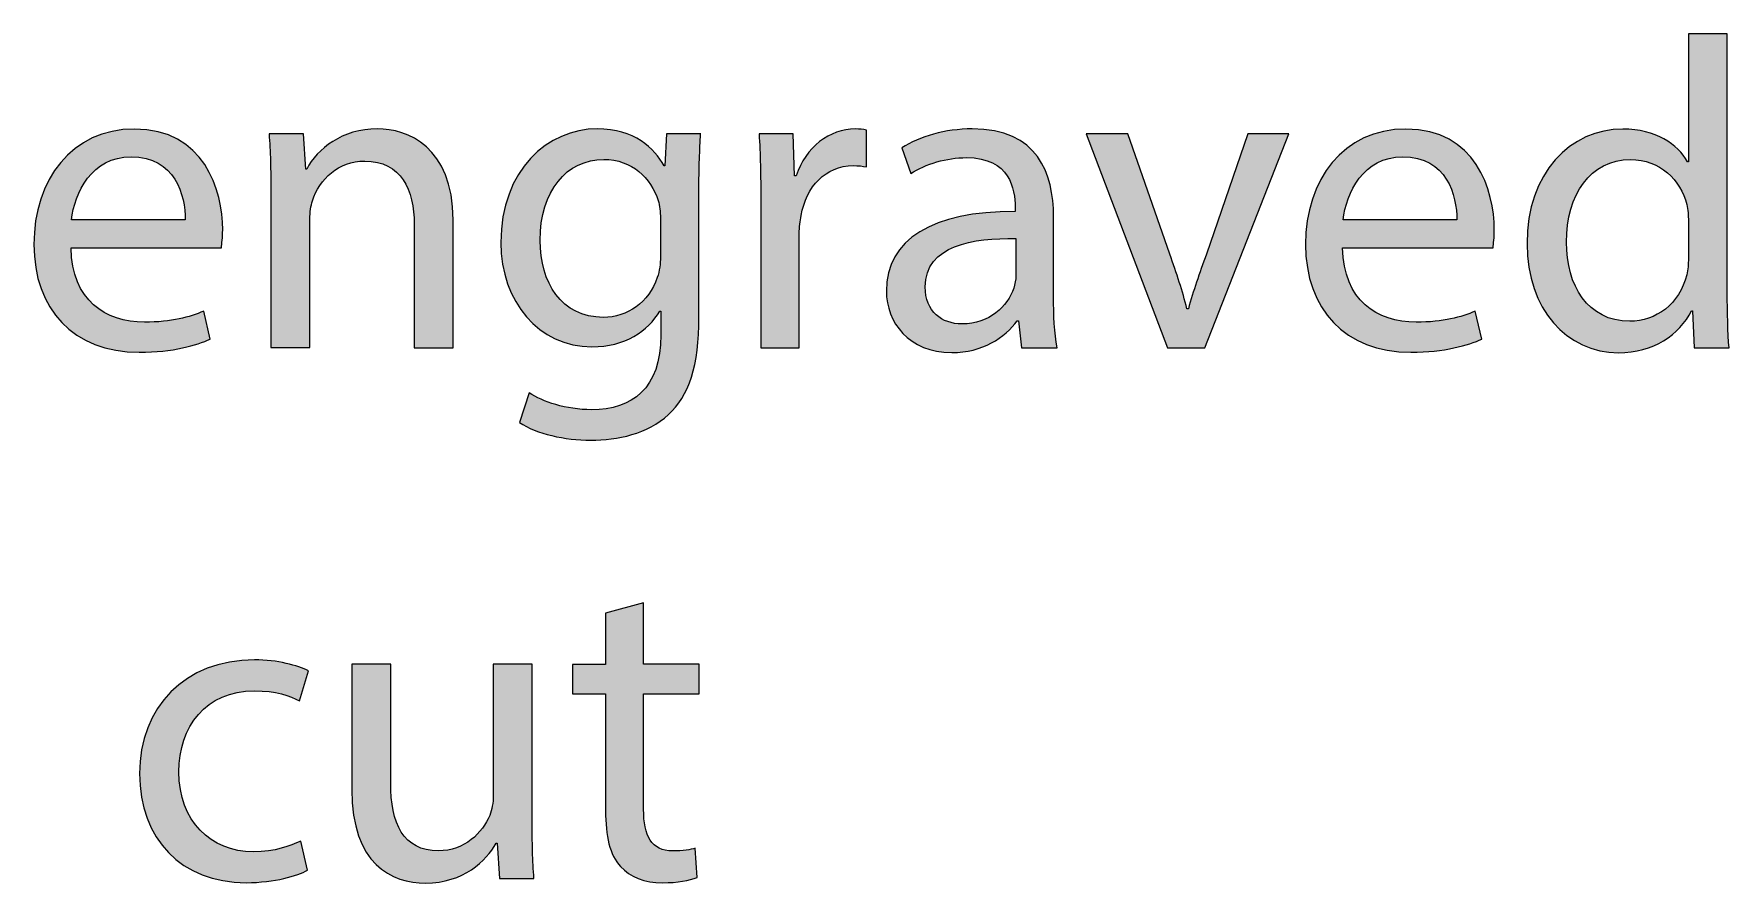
# Model space of a CAD drawing. Header units: inches. Extents: x 589 to 2016, y -1839 to -951.
# Drawn here: x 1248.65 to 1286.65, y -1133.28 to -1114.24 of the extents above; entities that cross this region are included whole.
import ezdxf

# ---------------------------------------------------------------- set-up
doc = ezdxf.new("R2010")
doc.units = ezdxf.units.IN
doc.header["$MEASUREMENT"] = 0
doc.layers.add('Layer 1', color=7, linetype='Continuous')

# ---------------------------------------------------------------- blocks, each defined once
blk = doc.blocks.new('block 314')
at = {"layer": 'Layer 1', "true_color": 0x010101}
h = blk.add_hatch(color=18, dxfattribs=at)
h.dxf.hatch_style = 2
edge = h.paths.add_edge_path()
edge.add_spline(control_points=[(1286.61, -1114.241), (1286.61, -1114.241), (1286.61, -1120.04), (1286.61, -1120.04), (1286.61, -1120.466), (1286.619, -1120.952), (1286.65, -1121.279), (1286.65, -1121.279), (1285.866, -1121.279), (1285.866, -1121.279), (1285.866, -1121.279), (1285.827, -1120.448), (1285.827, -1120.448), (1285.827, -1120.448), (1285.807, -1120.448), (1285.807, -1120.448), (1285.539, -1120.983), (1284.953, -1121.39), (1284.171, -1121.39), (1283.012, -1121.39), (1282.12, -1120.409), (1282.12, -1118.951), (1282.11, -1117.356), (1283.1, -1116.374), (1284.271, -1116.374), (1285.005, -1116.374), (1285.499, -1116.719), (1285.719, -1117.106), (1285.719, -1117.106), (1285.738, -1117.106), (1285.738, -1117.106), (1285.738, -1117.106), (1285.738, -1114.242), (1285.738, -1114.242), (1285.738, -1114.242), (1286.61, -1114.241), (1286.61, -1114.241), (1286.61, -1114.241), (1286.61, -1114.241), (1286.61, -1114.241)], knot_values=[0, 0, 0, 0, 1, 1, 1, 2, 2, 2, 3, 3, 3, 4, 4, 4, 5, 5, 5, 6, 6, 6, 7, 7, 7, 8, 8, 8, 9, 9, 9, 10, 10, 10, 11, 11, 11, 12, 12, 12, 13, 13, 13, 13], degree=3, periodic=1)
edge = h.paths.add_edge_path()
edge.add_spline(control_points=[(1285.737, -1118.434), (1285.737, -1118.324), (1285.728, -1118.177), (1285.699, -1118.067), (1285.57, -1117.512), (1285.094, -1117.056), (1284.441, -1117.056), (1283.538, -1117.056), (1283.004, -1117.849), (1283.004, -1118.91), (1283.004, -1119.881), (1283.48, -1120.684), (1284.422, -1120.684), (1285.006, -1120.684), (1285.542, -1120.298), (1285.7, -1119.643), (1285.729, -1119.524), (1285.738, -1119.405), (1285.738, -1119.268), (1285.738, -1119.268), (1285.737, -1118.434), (1285.737, -1118.434), (1285.737, -1118.434), (1285.737, -1118.434), (1285.737, -1118.434)], knot_values=[0, 0, 0, 0, 1, 1, 1, 2, 2, 2, 3, 3, 3, 4, 4, 4, 5, 5, 5, 6, 6, 6, 7, 7, 7, 8, 8, 8, 8], degree=3, periodic=1)
h = blk.add_hatch(color=18, dxfattribs=at)
h.dxf.hatch_style = 2
edge = h.paths.add_edge_path()
edge.add_spline(control_points=[(1249.48, -1119.039), (1249.501, -1120.218), (1250.252, -1120.704), (1251.124, -1120.704), (1251.749, -1120.704), (1252.127, -1120.595), (1252.455, -1120.457), (1252.455, -1120.457), (1252.603, -1121.082), (1252.603, -1121.082), (1252.296, -1121.22), (1251.771, -1121.379), (1251.007, -1121.379), (1249.531, -1121.379), (1248.648, -1120.408), (1248.648, -1118.961), (1248.648, -1117.513), (1249.5, -1116.374), (1250.898, -1116.374), (1252.464, -1116.374), (1252.88, -1117.75), (1252.88, -1118.633), (1252.88, -1118.811), (1252.86, -1118.949), (1252.851, -1119.039), (1252.851, -1119.039), (1249.48, -1119.039), (1249.48, -1119.039), (1249.48, -1119.039), (1249.48, -1119.039), (1249.48, -1119.039)], knot_values=[0, 0, 0, 0, 1, 1, 1, 2, 2, 2, 3, 3, 3, 4, 4, 4, 5, 5, 5, 6, 6, 6, 7, 7, 7, 8, 8, 8, 9, 9, 9, 10, 10, 10, 10], degree=3, periodic=1)
edge = h.paths.add_edge_path()
edge.add_spline(control_points=[(1252.037, -1118.413), (1252.047, -1117.859), (1251.81, -1116.995), (1250.827, -1116.995), (1249.945, -1116.995), (1249.558, -1117.807), (1249.489, -1118.413), (1249.489, -1118.413), (1252.037, -1118.413), (1252.037, -1118.413)], knot_values=[0, 0, 0, 0, 1, 1, 1, 2, 2, 2, 3, 3, 3, 3], degree=3, periodic=1)
h = blk.add_hatch(color=18, dxfattribs=at)
h.dxf.hatch_style = 2
edge = h.paths.add_edge_path()
edge.add_spline(control_points=[(1253.96, -1117.779), (1253.96, -1117.285), (1253.95, -1116.876), (1253.92, -1116.481), (1253.92, -1116.481), (1254.693, -1116.481), (1254.693, -1116.481), (1254.693, -1116.481), (1254.742, -1117.273), (1254.742, -1117.273), (1254.742, -1117.273), (1254.763, -1117.273), (1254.763, -1117.273), (1255.001, -1116.817), (1255.556, -1116.37), (1256.349, -1116.37), (1257.014, -1116.37), (1258.045, -1116.767), (1258.045, -1118.412), (1258.045, -1118.412), (1258.045, -1121.276), (1258.045, -1121.276), (1258.045, -1121.276), (1257.173, -1121.276), (1257.173, -1121.276), (1257.173, -1121.276), (1257.173, -1118.511), (1257.173, -1118.511), (1257.173, -1117.738), (1256.886, -1117.093), (1256.063, -1117.093), (1255.487, -1117.093), (1255.041, -1117.497), (1254.894, -1117.983), (1254.855, -1118.094), (1254.834, -1118.241), (1254.834, -1118.39), (1254.834, -1118.39), (1254.834, -1121.274), (1254.834, -1121.274), (1254.834, -1121.274), (1253.961, -1121.274), (1253.961, -1121.274), (1253.961, -1121.274), (1253.96, -1117.779), (1253.96, -1117.779), (1253.96, -1117.779), (1253.96, -1117.779), (1253.96, -1117.779)], knot_values=[0, 0, 0, 0, 1, 1, 1, 2, 2, 2, 3, 3, 3, 4, 4, 4, 5, 5, 5, 6, 6, 6, 7, 7, 7, 8, 8, 8, 9, 9, 9, 10, 10, 10, 11, 11, 11, 12, 12, 12, 13, 13, 13, 14, 14, 14, 15, 15, 15, 16, 16, 16, 16], degree=3, periodic=1)
h = blk.add_hatch(color=18, dxfattribs=at)
h.dxf.hatch_style = 2
edge = h.paths.add_edge_path()
edge.add_spline(control_points=[(1263.595, -1116.482), (1263.573, -1116.828), (1263.556, -1117.215), (1263.556, -1117.799), (1263.556, -1117.799), (1263.556, -1120.584), (1263.556, -1120.584), (1263.556, -1121.685), (1263.336, -1122.359), (1262.871, -1122.776), (1262.406, -1123.211), (1261.732, -1123.35), (1261.128, -1123.35), (1260.552, -1123.35), (1259.919, -1123.211), (1259.533, -1122.954), (1259.533, -1122.954), (1259.75, -1122.29), (1259.75, -1122.29), (1260.067, -1122.489), (1260.564, -1122.667), (1261.157, -1122.667), (1262.049, -1122.667), (1262.704, -1122.201), (1262.704, -1120.991), (1262.704, -1120.991), (1262.704, -1120.454), (1262.704, -1120.454), (1262.704, -1120.454), (1262.683, -1120.454), (1262.683, -1120.454), (1262.415, -1120.902), (1261.901, -1121.257), (1261.157, -1121.257), (1259.969, -1121.257), (1259.116, -1120.247), (1259.116, -1118.918), (1259.116, -1117.292), (1260.177, -1116.369), (1261.276, -1116.369), (1262.108, -1116.369), (1262.563, -1116.805), (1262.774, -1117.201), (1262.774, -1117.201), (1262.793, -1117.201), (1262.793, -1117.201), (1262.793, -1117.201), (1262.833, -1116.478), (1262.833, -1116.478), (1262.833, -1116.478), (1263.596, -1116.478), (1263.596, -1116.478), (1263.596, -1116.478), (1263.595, -1116.482), (1263.595, -1116.482), (1263.595, -1116.482), (1263.595, -1116.482), (1263.595, -1116.482)], knot_values=[0, 0, 0, 0, 1, 1, 1, 2, 2, 2, 3, 3, 3, 4, 4, 4, 5, 5, 5, 6, 6, 6, 7, 7, 7, 8, 8, 8, 9, 9, 9, 10, 10, 10, 11, 11, 11, 12, 12, 12, 13, 13, 13, 14, 14, 14, 15, 15, 15, 16, 16, 16, 17, 17, 17, 18, 18, 18, 19, 19, 19, 19], degree=3, periodic=1)
edge = h.paths.add_edge_path()
edge.add_spline(control_points=[(1262.692, -1118.374), (1262.692, -1118.226), (1262.683, -1118.097), (1262.642, -1117.978), (1262.483, -1117.471), (1262.058, -1117.056), (1261.423, -1117.056), (1260.59, -1117.056), (1259.996, -1117.76), (1259.996, -1118.87), (1259.996, -1119.814), (1260.472, -1120.597), (1261.413, -1120.597), (1261.95, -1120.597), (1262.435, -1120.26), (1262.623, -1119.704), (1262.674, -1119.556), (1262.692, -1119.388), (1262.692, -1119.239), (1262.692, -1119.239), (1262.692, -1118.374), (1262.692, -1118.374), (1262.692, -1118.374), (1262.692, -1118.374), (1262.692, -1118.374)], knot_values=[0, 0, 0, 0, 1, 1, 1, 2, 2, 2, 3, 3, 3, 4, 4, 4, 5, 5, 5, 6, 6, 6, 7, 7, 7, 8, 8, 8, 8], degree=3, periodic=1)
h = blk.add_hatch(color=18, dxfattribs=at)
h.dxf.hatch_style = 2
edge = h.paths.add_edge_path()
edge.add_spline(control_points=[(1264.943, -1117.978), (1264.943, -1117.412), (1264.934, -1116.927), (1264.904, -1116.482), (1264.904, -1116.482), (1265.667, -1116.482), (1265.667, -1116.482), (1265.667, -1116.482), (1265.696, -1117.423), (1265.696, -1117.423), (1265.696, -1117.423), (1265.735, -1117.423), (1265.735, -1117.423), (1265.953, -1116.779), (1266.479, -1116.372), (1267.064, -1116.372), (1267.163, -1116.372), (1267.233, -1116.381), (1267.312, -1116.401), (1267.312, -1116.401), (1267.312, -1117.225), (1267.312, -1117.225), (1267.223, -1117.204), (1267.134, -1117.195), (1267.014, -1117.195), (1266.399, -1117.195), (1265.964, -1117.66), (1265.846, -1118.316), (1265.825, -1118.435), (1265.806, -1118.573), (1265.806, -1118.721), (1265.806, -1118.721), (1265.806, -1121.278), (1265.806, -1121.278), (1265.806, -1121.278), (1264.945, -1121.278), (1264.945, -1121.278), (1264.945, -1121.278), (1264.945, -1117.978), (1264.945, -1117.978), (1264.945, -1117.978), (1264.943, -1117.978), (1264.943, -1117.978), (1264.943, -1117.978), (1264.943, -1117.978), (1264.943, -1117.978)], knot_values=[0, 0, 0, 0, 1, 1, 1, 2, 2, 2, 3, 3, 3, 4, 4, 4, 5, 5, 5, 6, 6, 6, 7, 7, 7, 8, 8, 8, 9, 9, 9, 10, 10, 10, 11, 11, 11, 12, 12, 12, 13, 13, 13, 14, 14, 14, 15, 15, 15, 15], degree=3, periodic=1)
h = blk.add_hatch(color=18, dxfattribs=at)
h.dxf.hatch_style = 2
edge = h.paths.add_edge_path()
edge.add_spline(control_points=[(1270.79, -1121.277), (1270.79, -1121.277), (1270.721, -1120.673), (1270.721, -1120.673), (1270.721, -1120.673), (1270.692, -1120.673), (1270.692, -1120.673), (1270.424, -1121.049), (1269.908, -1121.387), (1269.226, -1121.387), (1268.255, -1121.387), (1267.758, -1120.702), (1267.758, -1120.009), (1267.758, -1118.849), (1268.789, -1118.215), (1270.644, -1118.223), (1270.644, -1118.223), (1270.644, -1118.125), (1270.644, -1118.125), (1270.644, -1117.729), (1270.534, -1117.015), (1269.553, -1117.015), (1269.106, -1117.015), (1268.641, -1117.155), (1268.303, -1117.374), (1268.303, -1117.374), (1268.105, -1116.797), (1268.105, -1116.797), (1268.501, -1116.54), (1269.076, -1116.371), (1269.682, -1116.371), (1271.148, -1116.371), (1271.506, -1117.374), (1271.506, -1118.333), (1271.506, -1118.333), (1271.506, -1120.128), (1271.506, -1120.128), (1271.506, -1120.544), (1271.526, -1120.951), (1271.586, -1121.277), (1271.586, -1121.277), (1270.79, -1121.277), (1270.79, -1121.277), (1270.79, -1121.277), (1270.79, -1121.277), (1270.79, -1121.277)], knot_values=[0, 0, 0, 0, 1, 1, 1, 2, 2, 2, 3, 3, 3, 4, 4, 4, 5, 5, 5, 6, 6, 6, 7, 7, 7, 8, 8, 8, 9, 9, 9, 10, 10, 10, 11, 11, 11, 12, 12, 12, 13, 13, 13, 14, 14, 14, 15, 15, 15, 15], degree=3, periodic=1)
edge = h.paths.add_edge_path()
edge.add_spline(control_points=[(1270.661, -1118.831), (1269.712, -1118.809), (1268.629, -1118.979), (1268.629, -1119.911), (1268.629, -1120.477), (1269.006, -1120.743), (1269.453, -1120.743), (1270.078, -1120.743), (1270.475, -1120.347), (1270.612, -1119.941), (1270.642, -1119.851), (1270.661, -1119.753), (1270.661, -1119.663), (1270.661, -1119.663), (1270.661, -1118.831), (1270.661, -1118.831), (1270.661, -1118.831), (1270.661, -1118.831), (1270.661, -1118.831)], knot_values=[0, 0, 0, 0, 1, 1, 1, 2, 2, 2, 3, 3, 3, 4, 4, 4, 5, 5, 5, 6, 6, 6, 6], degree=3, periodic=1)
h = blk.add_hatch(color=18, dxfattribs=at)
h.dxf.hatch_style = 2
edge = h.paths.add_edge_path()
edge.add_spline(control_points=[(1273.169, -1116.482), (1273.169, -1116.482), (1274.11, -1119.178), (1274.11, -1119.178), (1274.269, -1119.614), (1274.397, -1120.01), (1274.497, -1120.407), (1274.497, -1120.407), (1274.528, -1120.407), (1274.528, -1120.407), (1274.638, -1120.01), (1274.775, -1119.614), (1274.933, -1119.178), (1274.933, -1119.178), (1275.865, -1116.482), (1275.865, -1116.482), (1275.865, -1116.482), (1276.779, -1116.482), (1276.779, -1116.482), (1276.779, -1116.482), (1274.894, -1121.279), (1274.894, -1121.279), (1274.894, -1121.279), (1274.063, -1121.279), (1274.063, -1121.279), (1274.063, -1121.279), (1272.239, -1116.482), (1272.239, -1116.482), (1272.239, -1116.482), (1273.169, -1116.482), (1273.169, -1116.482)], knot_values=[0, 0, 0, 0, 1, 1, 1, 2, 2, 2, 3, 3, 3, 4, 4, 4, 5, 5, 5, 6, 6, 6, 7, 7, 7, 8, 8, 8, 9, 9, 9, 10, 10, 10, 10], degree=3, periodic=1)
h = blk.add_hatch(color=18, dxfattribs=at)
h.dxf.hatch_style = 2
edge = h.paths.add_edge_path()
edge.add_spline(control_points=[(1277.987, -1119.039), (1278.007, -1120.218), (1278.759, -1120.704), (1279.632, -1120.704), (1280.257, -1120.704), (1280.634, -1120.595), (1280.961, -1120.457), (1280.961, -1120.457), (1281.109, -1121.082), (1281.109, -1121.082), (1280.803, -1121.22), (1280.277, -1121.379), (1279.514, -1121.379), (1278.037, -1121.379), (1277.155, -1120.408), (1277.155, -1118.961), (1277.155, -1117.513), (1278.007, -1116.374), (1279.404, -1116.374), (1280.97, -1116.374), (1281.387, -1117.75), (1281.387, -1118.633), (1281.387, -1118.811), (1281.368, -1118.949), (1281.358, -1119.039), (1281.358, -1119.039), (1277.987, -1119.039), (1277.987, -1119.039), (1277.987, -1119.039), (1277.987, -1119.039), (1277.987, -1119.039)], knot_values=[0, 0, 0, 0, 1, 1, 1, 2, 2, 2, 3, 3, 3, 4, 4, 4, 5, 5, 5, 6, 6, 6, 7, 7, 7, 8, 8, 8, 9, 9, 9, 10, 10, 10, 10], degree=3, periodic=1)
edge = h.paths.add_edge_path()
edge.add_spline(control_points=[(1280.545, -1118.413), (1280.553, -1117.859), (1280.317, -1116.995), (1279.334, -1116.995), (1278.453, -1116.995), (1278.065, -1117.807), (1277.996, -1118.413), (1277.996, -1118.413), (1280.545, -1118.413), (1280.545, -1118.413)], knot_values=[0, 0, 0, 0, 1, 1, 1, 2, 2, 2, 3, 3, 3, 3], degree=3, periodic=1)
h = blk.add_hatch(color=18, dxfattribs=at)
h.dxf.hatch_style = 2
edge = h.paths.add_edge_path()
edge.add_spline(control_points=[(1262.316, -1126.997), (1262.316, -1126.997), (1262.316, -1128.374), (1262.316, -1128.374), (1262.316, -1128.374), (1263.565, -1128.374), (1263.565, -1128.374), (1263.565, -1128.374), (1263.565, -1129.039), (1263.565, -1129.039), (1263.565, -1129.039), (1262.316, -1129.039), (1262.316, -1129.039), (1262.316, -1129.039), (1262.316, -1131.626), (1262.316, -1131.626), (1262.316, -1132.221), (1262.485, -1132.559), (1262.97, -1132.559), (1263.198, -1132.559), (1263.366, -1132.529), (1263.475, -1132.5), (1263.475, -1132.5), (1263.515, -1133.154), (1263.515, -1133.154), (1263.346, -1133.224), (1263.079, -1133.273), (1262.742, -1133.273), (1262.337, -1133.273), (1262.009, -1133.146), (1261.801, -1132.907), (1261.553, -1132.65), (1261.464, -1132.223), (1261.464, -1131.657), (1261.464, -1131.657), (1261.464, -1129.04), (1261.464, -1129.04), (1261.464, -1129.04), (1260.721, -1129.04), (1260.721, -1129.04), (1260.721, -1129.04), (1260.721, -1128.376), (1260.721, -1128.376), (1260.721, -1128.376), (1261.464, -1128.376), (1261.464, -1128.376), (1261.464, -1128.376), (1261.464, -1127.226), (1261.464, -1127.226), (1261.464, -1127.226), (1262.316, -1126.997), (1262.316, -1126.997)], knot_values=[0, 0, 0, 0, 1, 1, 1, 2, 2, 2, 3, 3, 3, 4, 4, 4, 5, 5, 5, 6, 6, 6, 7, 7, 7, 8, 8, 8, 9, 9, 9, 10, 10, 10, 11, 11, 11, 12, 12, 12, 13, 13, 13, 14, 14, 14, 15, 15, 15, 16, 16, 16, 17, 17, 17, 17], degree=3, periodic=1)
h = blk.add_hatch(color=18, dxfattribs=at)
h.dxf.hatch_style = 2
edge = h.paths.add_edge_path()
edge.add_spline(control_points=[(1254.782, -1132.993), (1254.555, -1133.113), (1254.049, -1133.271), (1253.404, -1133.271), (1251.957, -1133.271), (1251.016, -1132.292), (1251.016, -1130.824), (1251.016, -1129.346), (1252.027, -1128.275), (1253.593, -1128.275), (1254.109, -1128.275), (1254.565, -1128.403), (1254.804, -1128.523), (1254.804, -1128.523), (1254.605, -1129.197), (1254.605, -1129.197), (1254.396, -1129.078), (1254.069, -1128.969), (1253.594, -1128.969), (1252.495, -1128.969), (1251.899, -1129.782), (1251.899, -1130.783), (1251.899, -1131.893), (1252.612, -1132.578), (1253.566, -1132.578), (1254.06, -1132.578), (1254.388, -1132.448), (1254.635, -1132.34), (1254.635, -1132.34), (1254.782, -1132.993), (1254.782, -1132.993)], knot_values=[0, 0, 0, 0, 1, 1, 1, 2, 2, 2, 3, 3, 3, 4, 4, 4, 5, 5, 5, 6, 6, 6, 7, 7, 7, 8, 8, 8, 9, 9, 9, 10, 10, 10, 10], degree=3, periodic=1)
h = blk.add_hatch(color=18, dxfattribs=at)
h.dxf.hatch_style = 2
edge = h.paths.add_edge_path()
edge.add_spline(control_points=[(1259.818, -1131.864), (1259.818, -1132.359), (1259.827, -1132.797), (1259.857, -1133.174), (1259.857, -1133.174), (1259.085, -1133.174), (1259.085, -1133.174), (1259.085, -1133.174), (1259.034, -1132.389), (1259.034, -1132.389), (1259.034, -1132.389), (1259.013, -1132.389), (1259.013, -1132.389), (1258.786, -1132.777), (1258.279, -1133.281), (1257.428, -1133.281), (1256.674, -1133.281), (1255.774, -1132.865), (1255.774, -1131.18), (1255.774, -1131.18), (1255.774, -1128.374), (1255.774, -1128.374), (1255.774, -1128.374), (1256.646, -1128.374), (1256.646, -1128.374), (1256.646, -1128.374), (1256.646, -1131.031), (1256.646, -1131.031), (1256.646, -1131.943), (1256.923, -1132.558), (1257.717, -1132.558), (1258.301, -1132.558), (1258.708, -1132.151), (1258.866, -1131.765), (1258.916, -1131.636), (1258.946, -1131.478), (1258.946, -1131.317), (1258.946, -1131.317), (1258.946, -1128.372), (1258.946, -1128.372), (1258.946, -1128.372), (1259.819, -1128.372), (1259.819, -1128.372), (1259.819, -1128.372), (1259.818, -1131.864), (1259.818, -1131.864), (1259.818, -1131.864), (1259.818, -1131.864), (1259.818, -1131.864)], knot_values=[0, 0, 0, 0, 1, 1, 1, 2, 2, 2, 3, 3, 3, 4, 4, 4, 5, 5, 5, 6, 6, 6, 7, 7, 7, 8, 8, 8, 9, 9, 9, 10, 10, 10, 11, 11, 11, 12, 12, 12, 13, 13, 13, 14, 14, 14, 15, 15, 15, 16, 16, 16, 16], degree=3, periodic=1)
at = {"layer": 'Layer 1', "lineweight": 0}
for points, knots in [([(1286.61, -1114.241), (1286.61, -1114.241), (1286.61, -1120.04), (1286.61, -1120.04), (1286.61, -1120.466), (1286.619, -1120.952), (1286.65, -1121.279), (1286.65, -1121.279), (1285.866, -1121.279), (1285.866, -1121.279), (1285.866, -1121.279), (1285.827, -1120.448), (1285.827, -1120.448), (1285.827, -1120.448), (1285.807, -1120.448), (1285.807, -1120.448), (1285.539, -1120.983), (1284.953, -1121.39), (1284.171, -1121.39), (1283.012, -1121.39), (1282.12, -1120.409), (1282.12, -1118.951), (1282.11, -1117.356), (1283.1, -1116.374), (1284.271, -1116.374), (1285.005, -1116.374), (1285.499, -1116.719), (1285.719, -1117.106), (1285.719, -1117.106), (1285.738, -1117.106), (1285.738, -1117.106), (1285.738, -1117.106), (1285.738, -1114.242), (1285.738, -1114.242), (1285.738, -1114.242), (1286.61, -1114.241), (1286.61, -1114.241), (1286.61, -1114.241), (1286.61, -1114.241), (1286.61, -1114.241)], [0, 0, 0, 0, 1, 1, 1, 2, 2, 2, 3, 3, 3, 4, 4, 4, 5, 5, 5, 6, 6, 6, 7, 7, 7, 8, 8, 8, 9, 9, 9, 10, 10, 10, 11, 11, 11, 12, 12, 12, 13, 13, 13, 13]), ([(1249.48, -1119.039), (1249.501, -1120.218), (1250.252, -1120.704), (1251.124, -1120.704), (1251.749, -1120.704), (1252.127, -1120.595), (1252.455, -1120.457), (1252.455, -1120.457), (1252.603, -1121.082), (1252.603, -1121.082), (1252.296, -1121.22), (1251.771, -1121.379), (1251.007, -1121.379), (1249.531, -1121.379), (1248.648, -1120.408), (1248.648, -1118.961), (1248.648, -1117.513), (1249.5, -1116.374), (1250.898, -1116.374), (1252.464, -1116.374), (1252.88, -1117.75), (1252.88, -1118.633), (1252.88, -1118.811), (1252.86, -1118.949), (1252.851, -1119.039), (1252.851, -1119.039), (1249.48, -1119.039), (1249.48, -1119.039), (1249.48, -1119.039), (1249.48, -1119.039), (1249.48, -1119.039)], [0, 0, 0, 0, 1, 1, 1, 2, 2, 2, 3, 3, 3, 4, 4, 4, 5, 5, 5, 6, 6, 6, 7, 7, 7, 8, 8, 8, 9, 9, 9, 10, 10, 10, 10]), ([(1253.96, -1117.779), (1253.96, -1117.285), (1253.95, -1116.876), (1253.92, -1116.481), (1253.92, -1116.481), (1254.693, -1116.481), (1254.693, -1116.481), (1254.693, -1116.481), (1254.742, -1117.273), (1254.742, -1117.273), (1254.742, -1117.273), (1254.763, -1117.273), (1254.763, -1117.273), (1255.001, -1116.817), (1255.556, -1116.37), (1256.349, -1116.37), (1257.014, -1116.37), (1258.045, -1116.767), (1258.045, -1118.412), (1258.045, -1118.412), (1258.045, -1121.276), (1258.045, -1121.276), (1258.045, -1121.276), (1257.173, -1121.276), (1257.173, -1121.276), (1257.173, -1121.276), (1257.173, -1118.511), (1257.173, -1118.511), (1257.173, -1117.738), (1256.886, -1117.093), (1256.063, -1117.093), (1255.487, -1117.093), (1255.041, -1117.497), (1254.894, -1117.983), (1254.855, -1118.094), (1254.834, -1118.241), (1254.834, -1118.39), (1254.834, -1118.39), (1254.834, -1121.274), (1254.834, -1121.274), (1254.834, -1121.274), (1253.961, -1121.274), (1253.961, -1121.274), (1253.961, -1121.274), (1253.96, -1117.779), (1253.96, -1117.779), (1253.96, -1117.779), (1253.96, -1117.779), (1253.96, -1117.779)], [0, 0, 0, 0, 1, 1, 1, 2, 2, 2, 3, 3, 3, 4, 4, 4, 5, 5, 5, 6, 6, 6, 7, 7, 7, 8, 8, 8, 9, 9, 9, 10, 10, 10, 11, 11, 11, 12, 12, 12, 13, 13, 13, 14, 14, 14, 15, 15, 15, 16, 16, 16, 16]), ([(1263.595, -1116.482), (1263.573, -1116.828), (1263.556, -1117.215), (1263.556, -1117.799), (1263.556, -1117.799), (1263.556, -1120.584), (1263.556, -1120.584), (1263.556, -1121.685), (1263.336, -1122.359), (1262.871, -1122.776), (1262.406, -1123.211), (1261.732, -1123.35), (1261.128, -1123.35), (1260.552, -1123.35), (1259.919, -1123.211), (1259.533, -1122.954), (1259.533, -1122.954), (1259.75, -1122.29), (1259.75, -1122.29), (1260.067, -1122.489), (1260.564, -1122.667), (1261.157, -1122.667), (1262.049, -1122.667), (1262.704, -1122.201), (1262.704, -1120.991), (1262.704, -1120.991), (1262.704, -1120.454), (1262.704, -1120.454), (1262.704, -1120.454), (1262.683, -1120.454), (1262.683, -1120.454), (1262.415, -1120.902), (1261.901, -1121.257), (1261.157, -1121.257), (1259.969, -1121.257), (1259.116, -1120.247), (1259.116, -1118.918), (1259.116, -1117.292), (1260.177, -1116.369), (1261.276, -1116.369), (1262.108, -1116.369), (1262.563, -1116.805), (1262.774, -1117.201), (1262.774, -1117.201), (1262.793, -1117.201), (1262.793, -1117.201), (1262.793, -1117.201), (1262.833, -1116.478), (1262.833, -1116.478), (1262.833, -1116.478), (1263.596, -1116.478), (1263.596, -1116.478), (1263.596, -1116.478), (1263.595, -1116.482), (1263.595, -1116.482), (1263.595, -1116.482), (1263.595, -1116.482), (1263.595, -1116.482)], [0, 0, 0, 0, 1, 1, 1, 2, 2, 2, 3, 3, 3, 4, 4, 4, 5, 5, 5, 6, 6, 6, 7, 7, 7, 8, 8, 8, 9, 9, 9, 10, 10, 10, 11, 11, 11, 12, 12, 12, 13, 13, 13, 14, 14, 14, 15, 15, 15, 16, 16, 16, 17, 17, 17, 18, 18, 18, 19, 19, 19, 19]), ([(1264.943, -1117.978), (1264.943, -1117.412), (1264.934, -1116.927), (1264.904, -1116.482), (1264.904, -1116.482), (1265.667, -1116.482), (1265.667, -1116.482), (1265.667, -1116.482), (1265.696, -1117.423), (1265.696, -1117.423), (1265.696, -1117.423), (1265.735, -1117.423), (1265.735, -1117.423), (1265.953, -1116.779), (1266.479, -1116.372), (1267.064, -1116.372), (1267.163, -1116.372), (1267.233, -1116.381), (1267.312, -1116.401), (1267.312, -1116.401), (1267.312, -1117.225), (1267.312, -1117.225), (1267.223, -1117.204), (1267.134, -1117.195), (1267.014, -1117.195), (1266.399, -1117.195), (1265.964, -1117.66), (1265.846, -1118.316), (1265.825, -1118.435), (1265.806, -1118.573), (1265.806, -1118.721), (1265.806, -1118.721), (1265.806, -1121.278), (1265.806, -1121.278), (1265.806, -1121.278), (1264.945, -1121.278), (1264.945, -1121.278), (1264.945, -1121.278), (1264.945, -1117.978), (1264.945, -1117.978), (1264.945, -1117.978), (1264.943, -1117.978), (1264.943, -1117.978), (1264.943, -1117.978), (1264.943, -1117.978), (1264.943, -1117.978)], [0, 0, 0, 0, 1, 1, 1, 2, 2, 2, 3, 3, 3, 4, 4, 4, 5, 5, 5, 6, 6, 6, 7, 7, 7, 8, 8, 8, 9, 9, 9, 10, 10, 10, 11, 11, 11, 12, 12, 12, 13, 13, 13, 14, 14, 14, 15, 15, 15, 15]), ([(1270.79, -1121.277), (1270.79, -1121.277), (1270.721, -1120.673), (1270.721, -1120.673), (1270.721, -1120.673), (1270.692, -1120.673), (1270.692, -1120.673), (1270.424, -1121.049), (1269.908, -1121.387), (1269.226, -1121.387), (1268.255, -1121.387), (1267.758, -1120.702), (1267.758, -1120.009), (1267.758, -1118.849), (1268.789, -1118.215), (1270.644, -1118.223), (1270.644, -1118.223), (1270.644, -1118.125), (1270.644, -1118.125), (1270.644, -1117.729), (1270.534, -1117.015), (1269.553, -1117.015), (1269.106, -1117.015), (1268.641, -1117.155), (1268.303, -1117.374), (1268.303, -1117.374), (1268.105, -1116.797), (1268.105, -1116.797), (1268.501, -1116.54), (1269.076, -1116.371), (1269.682, -1116.371), (1271.148, -1116.371), (1271.506, -1117.374), (1271.506, -1118.333), (1271.506, -1118.333), (1271.506, -1120.128), (1271.506, -1120.128), (1271.506, -1120.544), (1271.526, -1120.951), (1271.586, -1121.277), (1271.586, -1121.277), (1270.79, -1121.277), (1270.79, -1121.277), (1270.79, -1121.277), (1270.79, -1121.277), (1270.79, -1121.277)], [0, 0, 0, 0, 1, 1, 1, 2, 2, 2, 3, 3, 3, 4, 4, 4, 5, 5, 5, 6, 6, 6, 7, 7, 7, 8, 8, 8, 9, 9, 9, 10, 10, 10, 11, 11, 11, 12, 12, 12, 13, 13, 13, 14, 14, 14, 15, 15, 15, 15]), ([(1273.169, -1116.482), (1273.169, -1116.482), (1274.11, -1119.178), (1274.11, -1119.178), (1274.269, -1119.614), (1274.397, -1120.01), (1274.497, -1120.407), (1274.497, -1120.407), (1274.528, -1120.407), (1274.528, -1120.407), (1274.638, -1120.01), (1274.775, -1119.614), (1274.933, -1119.178), (1274.933, -1119.178), (1275.865, -1116.482), (1275.865, -1116.482), (1275.865, -1116.482), (1276.779, -1116.482), (1276.779, -1116.482), (1276.779, -1116.482), (1274.894, -1121.279), (1274.894, -1121.279), (1274.894, -1121.279), (1274.063, -1121.279), (1274.063, -1121.279), (1274.063, -1121.279), (1272.239, -1116.482), (1272.239, -1116.482), (1272.239, -1116.482), (1273.169, -1116.482), (1273.169, -1116.482)], [0, 0, 0, 0, 1, 1, 1, 2, 2, 2, 3, 3, 3, 4, 4, 4, 5, 5, 5, 6, 6, 6, 7, 7, 7, 8, 8, 8, 9, 9, 9, 10, 10, 10, 10]), ([(1277.987, -1119.039), (1278.007, -1120.218), (1278.759, -1120.704), (1279.632, -1120.704), (1280.257, -1120.704), (1280.634, -1120.595), (1280.961, -1120.457), (1280.961, -1120.457), (1281.109, -1121.082), (1281.109, -1121.082), (1280.803, -1121.22), (1280.277, -1121.379), (1279.514, -1121.379), (1278.037, -1121.379), (1277.155, -1120.408), (1277.155, -1118.961), (1277.155, -1117.513), (1278.007, -1116.374), (1279.404, -1116.374), (1280.97, -1116.374), (1281.387, -1117.75), (1281.387, -1118.633), (1281.387, -1118.811), (1281.368, -1118.949), (1281.358, -1119.039), (1281.358, -1119.039), (1277.987, -1119.039), (1277.987, -1119.039), (1277.987, -1119.039), (1277.987, -1119.039), (1277.987, -1119.039)], [0, 0, 0, 0, 1, 1, 1, 2, 2, 2, 3, 3, 3, 4, 4, 4, 5, 5, 5, 6, 6, 6, 7, 7, 7, 8, 8, 8, 9, 9, 9, 10, 10, 10, 10]), ([(1252.037, -1118.413), (1252.047, -1117.859), (1251.81, -1116.995), (1250.827, -1116.995), (1249.945, -1116.995), (1249.558, -1117.807), (1249.489, -1118.413), (1249.489, -1118.413), (1252.037, -1118.413), (1252.037, -1118.413)], [0, 0, 0, 0, 1, 1, 1, 2, 2, 2, 3, 3, 3, 3]), ([(1262.692, -1118.374), (1262.692, -1118.226), (1262.683, -1118.097), (1262.642, -1117.978), (1262.483, -1117.471), (1262.058, -1117.056), (1261.423, -1117.056), (1260.59, -1117.056), (1259.996, -1117.76), (1259.996, -1118.87), (1259.996, -1119.814), (1260.472, -1120.597), (1261.413, -1120.597), (1261.95, -1120.597), (1262.435, -1120.26), (1262.623, -1119.704), (1262.674, -1119.556), (1262.692, -1119.388), (1262.692, -1119.239), (1262.692, -1119.239), (1262.692, -1118.374), (1262.692, -1118.374), (1262.692, -1118.374), (1262.692, -1118.374), (1262.692, -1118.374)], [0, 0, 0, 0, 1, 1, 1, 2, 2, 2, 3, 3, 3, 4, 4, 4, 5, 5, 5, 6, 6, 6, 7, 7, 7, 8, 8, 8, 8]), ([(1280.545, -1118.413), (1280.553, -1117.859), (1280.317, -1116.995), (1279.334, -1116.995), (1278.453, -1116.995), (1278.065, -1117.807), (1277.996, -1118.413), (1277.996, -1118.413), (1280.545, -1118.413), (1280.545, -1118.413)], [0, 0, 0, 0, 1, 1, 1, 2, 2, 2, 3, 3, 3, 3]), ([(1285.737, -1118.434), (1285.737, -1118.324), (1285.728, -1118.177), (1285.699, -1118.067), (1285.57, -1117.512), (1285.094, -1117.056), (1284.441, -1117.056), (1283.538, -1117.056), (1283.004, -1117.849), (1283.004, -1118.91), (1283.004, -1119.881), (1283.48, -1120.684), (1284.422, -1120.684), (1285.006, -1120.684), (1285.542, -1120.298), (1285.7, -1119.643), (1285.729, -1119.524), (1285.738, -1119.405), (1285.738, -1119.268), (1285.738, -1119.268), (1285.737, -1118.434), (1285.737, -1118.434), (1285.737, -1118.434), (1285.737, -1118.434), (1285.737, -1118.434)], [0, 0, 0, 0, 1, 1, 1, 2, 2, 2, 3, 3, 3, 4, 4, 4, 5, 5, 5, 6, 6, 6, 7, 7, 7, 8, 8, 8, 8]), ([(1270.661, -1118.831), (1269.712, -1118.809), (1268.629, -1118.979), (1268.629, -1119.911), (1268.629, -1120.477), (1269.006, -1120.743), (1269.453, -1120.743), (1270.078, -1120.743), (1270.475, -1120.347), (1270.612, -1119.941), (1270.642, -1119.851), (1270.661, -1119.753), (1270.661, -1119.663), (1270.661, -1119.663), (1270.661, -1118.831), (1270.661, -1118.831), (1270.661, -1118.831), (1270.661, -1118.831), (1270.661, -1118.831)], [0, 0, 0, 0, 1, 1, 1, 2, 2, 2, 3, 3, 3, 4, 4, 4, 5, 5, 5, 6, 6, 6, 6]), ([(1262.316, -1126.997), (1262.316, -1126.997), (1262.316, -1128.374), (1262.316, -1128.374), (1262.316, -1128.374), (1263.565, -1128.374), (1263.565, -1128.374), (1263.565, -1128.374), (1263.565, -1129.039), (1263.565, -1129.039), (1263.565, -1129.039), (1262.316, -1129.039), (1262.316, -1129.039), (1262.316, -1129.039), (1262.316, -1131.626), (1262.316, -1131.626), (1262.316, -1132.221), (1262.485, -1132.559), (1262.97, -1132.559), (1263.198, -1132.559), (1263.366, -1132.529), (1263.475, -1132.5), (1263.475, -1132.5), (1263.515, -1133.154), (1263.515, -1133.154), (1263.346, -1133.224), (1263.079, -1133.273), (1262.742, -1133.273), (1262.337, -1133.273), (1262.009, -1133.146), (1261.801, -1132.907), (1261.553, -1132.65), (1261.464, -1132.223), (1261.464, -1131.657), (1261.464, -1131.657), (1261.464, -1129.04), (1261.464, -1129.04), (1261.464, -1129.04), (1260.721, -1129.04), (1260.721, -1129.04), (1260.721, -1129.04), (1260.721, -1128.376), (1260.721, -1128.376), (1260.721, -1128.376), (1261.464, -1128.376), (1261.464, -1128.376), (1261.464, -1128.376), (1261.464, -1127.226), (1261.464, -1127.226), (1261.464, -1127.226), (1262.316, -1126.997), (1262.316, -1126.997)], [0, 0, 0, 0, 1, 1, 1, 2, 2, 2, 3, 3, 3, 4, 4, 4, 5, 5, 5, 6, 6, 6, 7, 7, 7, 8, 8, 8, 9, 9, 9, 10, 10, 10, 11, 11, 11, 12, 12, 12, 13, 13, 13, 14, 14, 14, 15, 15, 15, 16, 16, 16, 17, 17, 17, 17]), ([(1254.782, -1132.993), (1254.555, -1133.113), (1254.049, -1133.271), (1253.404, -1133.271), (1251.957, -1133.271), (1251.016, -1132.292), (1251.016, -1130.824), (1251.016, -1129.346), (1252.027, -1128.275), (1253.593, -1128.275), (1254.109, -1128.275), (1254.565, -1128.403), (1254.804, -1128.523), (1254.804, -1128.523), (1254.605, -1129.197), (1254.605, -1129.197), (1254.396, -1129.078), (1254.069, -1128.969), (1253.594, -1128.969), (1252.495, -1128.969), (1251.899, -1129.782), (1251.899, -1130.783), (1251.899, -1131.893), (1252.612, -1132.578), (1253.566, -1132.578), (1254.06, -1132.578), (1254.388, -1132.448), (1254.635, -1132.34), (1254.635, -1132.34), (1254.782, -1132.993), (1254.782, -1132.993)], [0, 0, 0, 0, 1, 1, 1, 2, 2, 2, 3, 3, 3, 4, 4, 4, 5, 5, 5, 6, 6, 6, 7, 7, 7, 8, 8, 8, 9, 9, 9, 10, 10, 10, 10]), ([(1259.818, -1131.864), (1259.818, -1132.359), (1259.827, -1132.797), (1259.857, -1133.174), (1259.857, -1133.174), (1259.085, -1133.174), (1259.085, -1133.174), (1259.085, -1133.174), (1259.034, -1132.389), (1259.034, -1132.389), (1259.034, -1132.389), (1259.013, -1132.389), (1259.013, -1132.389), (1258.786, -1132.777), (1258.279, -1133.281), (1257.428, -1133.281), (1256.674, -1133.281), (1255.774, -1132.865), (1255.774, -1131.18), (1255.774, -1131.18), (1255.774, -1128.374), (1255.774, -1128.374), (1255.774, -1128.374), (1256.646, -1128.374), (1256.646, -1128.374), (1256.646, -1128.374), (1256.646, -1131.031), (1256.646, -1131.031), (1256.646, -1131.943), (1256.923, -1132.558), (1257.717, -1132.558), (1258.301, -1132.558), (1258.708, -1132.151), (1258.866, -1131.765), (1258.916, -1131.636), (1258.946, -1131.478), (1258.946, -1131.317), (1258.946, -1131.317), (1258.946, -1128.372), (1258.946, -1128.372), (1258.946, -1128.372), (1259.819, -1128.372), (1259.819, -1128.372), (1259.819, -1128.372), (1259.818, -1131.864), (1259.818, -1131.864), (1259.818, -1131.864), (1259.818, -1131.864), (1259.818, -1131.864)], [0, 0, 0, 0, 1, 1, 1, 2, 2, 2, 3, 3, 3, 4, 4, 4, 5, 5, 5, 6, 6, 6, 7, 7, 7, 8, 8, 8, 9, 9, 9, 10, 10, 10, 11, 11, 11, 12, 12, 12, 13, 13, 13, 14, 14, 14, 15, 15, 15, 16, 16, 16, 16])]:
    blk.add_open_spline(points, degree=3, knots=knots, dxfattribs=at)
blk = doc.blocks.new('block 312')
at = {"layer": 'Layer 1'}
blk.add_blockref('block 314', (0, 0), dxfattribs=at)

msp = doc.modelspace()

# ---------------------------------------------------------------- block references
at = {"layer": 'Layer 1'}
msp.add_blockref('block 312', (0, 0), dxfattribs=at)

doc.saveas('drawing.dxf')
